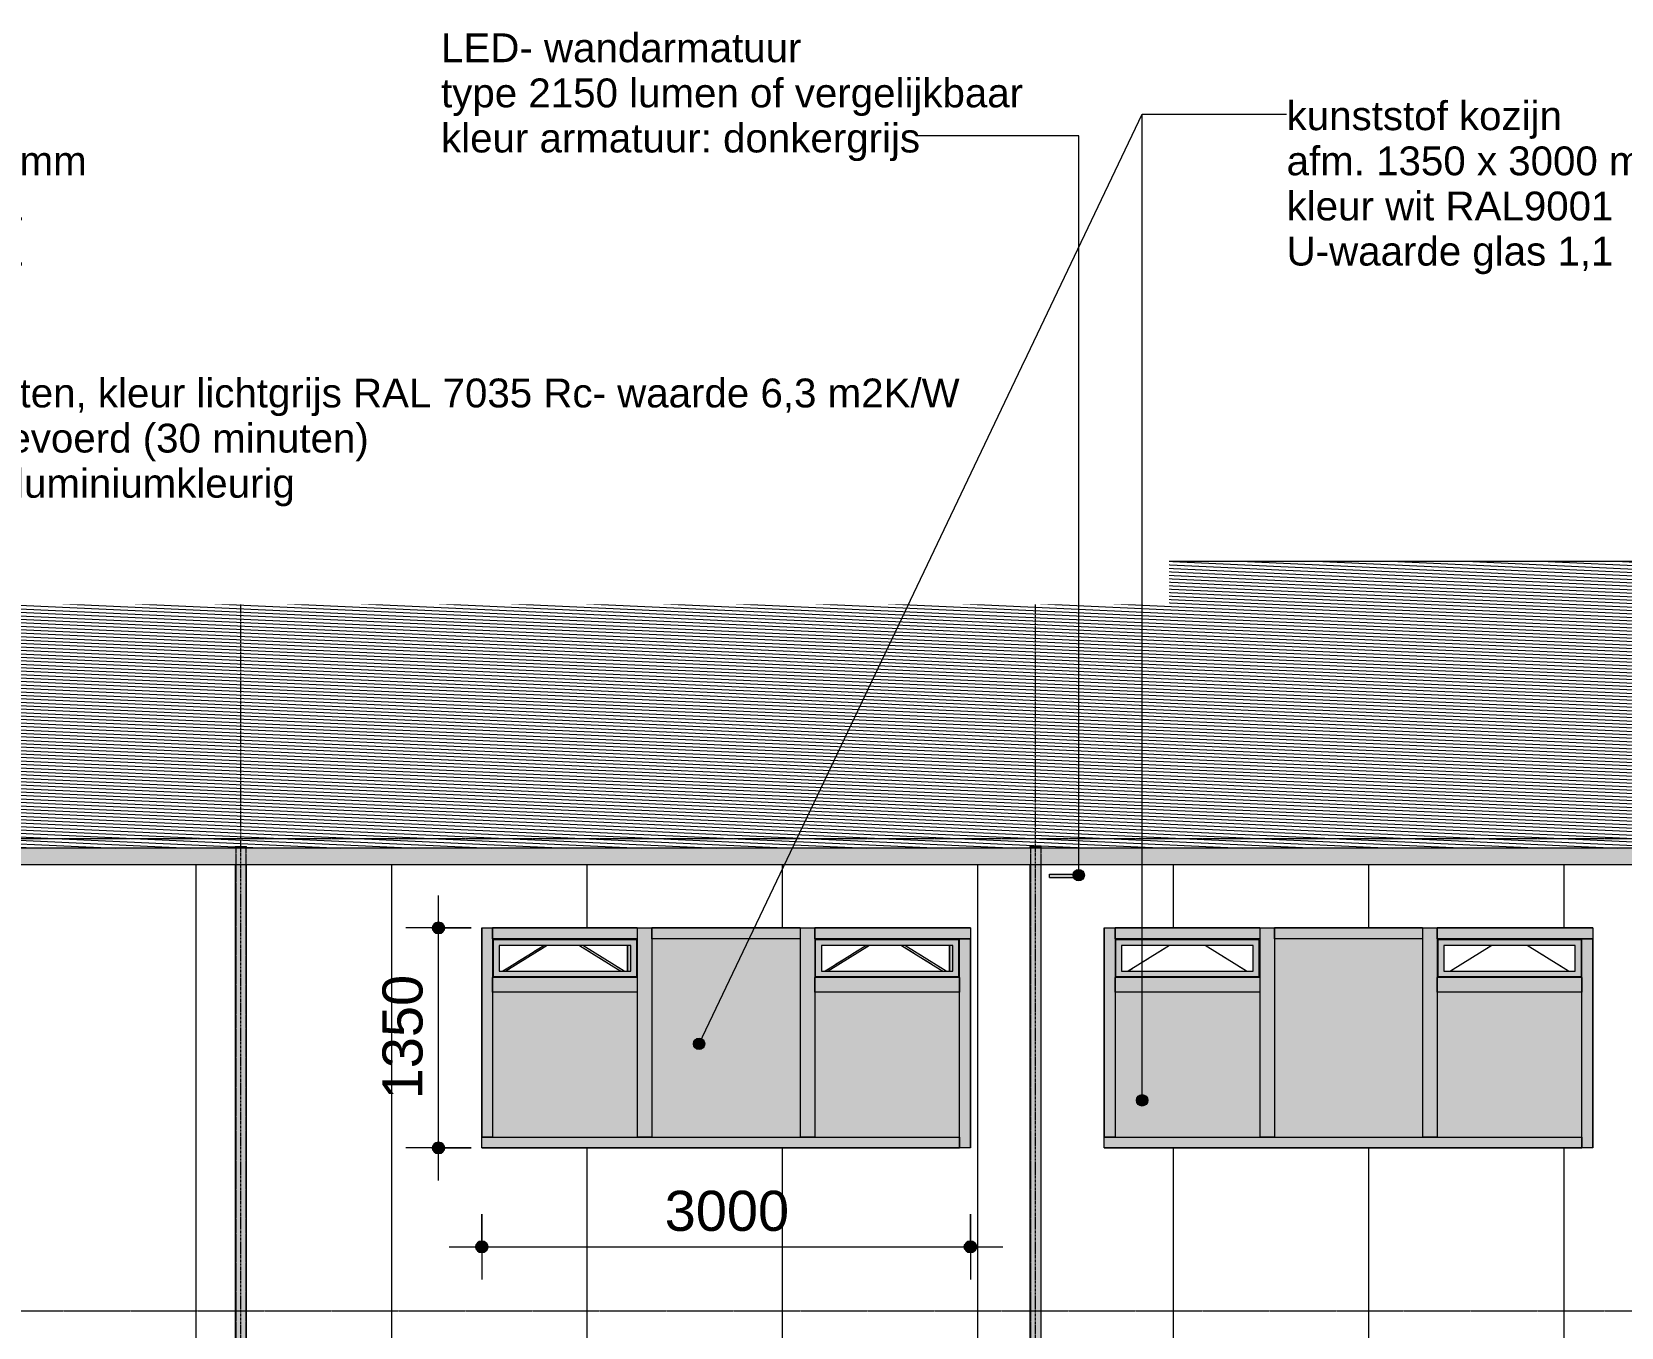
# Model space of a CAD drawing. Header units: millimetres. Extents: x 48682 to 485846, y -7071 to 11878.
# Drawn here: x 388020 to 397780, y 3900 to 11850 of the extents above; entities that cross this region are included whole.
import ezdxf

# ---------------------------------------------------------------- set-up
doc = ezdxf.new("R2010")
doc.units = ezdxf.units.MM
for name, pattern in [('Grid Line', [22.225, 12.7, -3.175, 3.175, -3.175]), ('Hidden', [4, 2, -2]), ('levels', [12, 10, -1, 0, -1])]:
    doc.linetypes.add(name, pattern=pattern)
for name, color, linetype, lineweight in [('A-ANNO-DIMS', 211, 'Continuous', 9), ('A-ANNO-DIMS-100', 211, 'Continuous', 9), ('A-DETL', 90, 'Continuous', 13), ('A-DOOR', 31, 'Continuous', 18), ('A-DOOR-GLAZ', 31, 'Continuous', 13), ('A-FLOR', 192, 'Continuous', 18), ('A-FLOR-LEVL', 51, 'Continuous', 9), ('A-FLOR-PATT', 8, 'Continuous', 18), ('A-GLAZ', 151, 'Continuous', 18), ('A-GLAZ-CWMG', 51, 'Continuous', 13), ('A-WALL-PATT', 111, 'Continuous', 13), ('E-LITE-EQPM', 33, 'Continuous', 13), ('G-ANNO-TEXT', 231, 'Continuous', 9), ('S-COLS', 52, 'Continuous', 18), ('S-COLS-HDLN', 52, 'Hidden', 9), ('S-GRID', 1, 'Continuous', 9)]:
    doc.layers.add(name, color=color, linetype=linetype, lineweight=lineweight)
doc.styles.add('Arial', font='arial.ttf', dxfattribs={"height": 177.035928})
doc.styles.add('Arial_1', font='arial.ttf', dxfattribs={"height": 245.883234})
doc.dimstyles.new('2_5mm', dxfattribs={"dimscale": 304.8, "dimtxt": 250, "dimasz": 0.918635, "dimexe": 0.656168, "dimexo": 0.0625, "dimgap": 0.082021, "dimtad": 1, "dimdec": 4, "dimzin": 0, "dimdsep": 46, "dimtxsty": 'Arial_1', "dimblk1": 'DOTSMALL', "dimblk2": 'DOTSMALL', "dimsah": 1, "dimcen": 0.09, "dimdle": 0.656168, "dimazin": 0, "dimtfac": 1, "dimtdec": 4, "dimtix": 1, "dimtmove": 0, "dimatfit": 3, "dimfxl": 0.656168, "dimfxlon": 1, "dimtvp": 1, "dimtolj": 1, "dimtzin": 0, "dimlwd": 13, "dimlwe": 13, "dimarcsym": 2})

# ---------------------------------------------------------------- blocks, each defined once
blk = doc.blocks.new('300_28_ISR_kolom_buis - ø70x3_6 2-8363247-rechtergebouw noordwestgevel_')
at = {"layer": 'S-COLS-HDLN', "linetype": 'Continuous', "lineweight": 18}
h = blk.add_hatch(color=256, dxfattribs=at)
h.paths.add_polyline_path([(-75998.3, 1000), (-75964.3, 1000), (-75964.3, 6740), (-75999.3, 6740), (-75999.3, 1000)], flags=0)
h.paths.add_polyline_path([(-75964.3, 6840), (-75964.3, 6850), (-75999.3, 6849.5), (-75998.1, 6847), (-75994.6, 6844.7), (-75981.8, 6841.3), (-75973.3, 6840.3)], flags=0)
h = blk.add_hatch(color=256, dxfattribs=at)
h.paths.add_polyline_path([(-75964.3, 1000), (-75929.3, 1000), (-75929.3, 6740), (-75964.3, 6740), (-75964.3, 1033.4)], flags=0)
h.paths.add_polyline_path([(-75964.3, 6840), (-75946.8, 6841.3), (-75934, 6844.7), (-75930.5, 6847), (-75929.3, 6850), (-75964.3, 6850)], flags=0)
at = {"layer": 'A-DETL', "lineweight": 18}
for p, q in [((-75999.3, 6850), (-75999.3, 6841.4)), ((-75999.3, 6850), (-75964.3, 6850)), ((-75964.3, 6850), (-75929.3, 6850)), ((-75929.3, 6841.4), (-75929.3, 6850)), ((-75999.3, 6740), (-75999.3, 1000)), ((-75929.3, 1000), (-75929.3, 6740))]:
    blk.add_line(p, q, dxfattribs=at)
at = {"layer": 'S-COLS', "linetype": 'Hidden', "lineweight": 9}
for p, q in [((-75995.7, 6850), (-75995.7, 1000)), ((-75932.9, 6850), (-75932.9, 1000))]:
    blk.add_line(p, q, dxfattribs=at)
blk = doc.blocks.new('32_DO_glas - 01-8509510-rechtergebouw noordwestgevel_')
at = {"layer": 'A-DOOR-GLAZ'}
blk.add_hatch(color=256, dxfattribs=at).paths.add_polyline_path([(-78372.6, 5067), (-77489.9, 5067), (-77489.9, 5955), (-78377.9, 5955), (-78377.9, 5067)], flags=0)
blk = doc.blocks.new('Rectangular Mullion - 32_rechts_67x100_vlak-8481124-rechtergebouw noordwestgevel_')
at = {"layer": 'A-GLAZ-CWMG'}
blk.add_hatch(color=256, dxfattribs=at).paths.add_polyline_path([(-79502.4, 6283), (-79467.9, 6283), (-79467.9, 6350), (-80355.9, 6350), (-80355.9, 6283), (-79577.7, 6283)], flags=0)
for p, q in [((-80355.9, 6283), (-80355.9, 6350)), ((-79467.9, 6350), (-80355.9, 6350)), ((-79467.9, 6350), (-79467.9, 6283)), ((-79467.9, 6283), (-80355.9, 6283))]:
    blk.add_line(p, q, dxfattribs=at)
blk = doc.blocks.new('Rectangular Mullion - 32_links_67x100_vlak-8481125-rechtergebouw noordwestgevel_')
at = {"layer": 'A-GLAZ-CWMG'}
blk.add_hatch(color=256, dxfattribs=at).paths.add_polyline_path([(-78422.9, 5000), (-77489.9, 5000), (-77489.9, 5067), (-78422.9, 5067)], flags=0)
for p, q in [((-78422.9, 5067), (-77489.9, 5067)), ((-78422.9, 5000), (-77489.9, 5000)), ((-77489.9, 5067), (-77489.9, 5000))]:
    blk.add_line(p, q, dxfattribs=at)
blk = doc.blocks.new('Rectangular Mullion - 32_rechts_67x100_vlak-8509514-rechtergebouw noordwestgevel_')
at = {"layer": 'A-GLAZ-CWMG'}
blk.add_hatch(color=256, dxfattribs=at).paths.add_polyline_path([(-80422.9, 5067), (-80355.9, 5067), (-80355.9, 6000), (-80422.9, 6000), (-80422.9, 5489.7)], flags=0)
for p, q in [((-80422.9, 6000), (-80422.9, 5067)), ((-80355.9, 6000), (-80355.9, 5067)), ((-80355.9, 5067), (-80422.9, 5067))]:
    blk.add_line(p, q, dxfattribs=at)
blk = doc.blocks.new('Rectangular Mullion - 32_links_67x100_vlak-8481179-rechtergebouw noordwestgevel_')
at = {"layer": 'A-GLAZ-CWMG'}
blk.add_hatch(color=256, dxfattribs=at).paths.add_polyline_path([(-77489.9, 6000), (-77422.9, 6000), (-77422.9, 6283), (-77489.9, 6283), (-77489.9, 6045)], flags=0)
for p, q in [((-77489.9, 6283), (-77422.9, 6283)), ((-77489.9, 6000), (-77489.9, 6283)), ((-77422.9, 6000), (-77422.9, 6283))]:
    blk.add_line(p, q, dxfattribs=at)
blk = doc.blocks.new('32_DO_glas - 01-8466179-rechtergebouw noordwestgevel_')
at = {"layer": 'A-DOOR-GLAZ'}
blk.add_hatch(color=256, dxfattribs=at).paths.add_polyline_path([(-79377.9, 5067), (-78467.9, 5067), (-78467.9, 6283), (-79377.9, 6283), (-79377.9, 5489.7)], flags=0)
blk = doc.blocks.new('Rectangular Mullion - 32_rechts_67x100_vlak-8481126-rechtergebouw noordwestgevel_')
at = {"layer": 'A-GLAZ-CWMG'}
blk.add_hatch(color=256, dxfattribs=at).paths.add_polyline_path([(-77468.9, 6283), (-77422.9, 6283), (-77422.9, 6350), (-78377.9, 6350), (-78377.9, 6283), (-77544.2, 6283)], flags=0)
for p, q in [((-78377.9, 6283), (-78377.9, 6350)), ((-77422.9, 6350), (-78377.9, 6350)), ((-77422.9, 6350), (-77422.9, 6283)), ((-77422.9, 6283), (-78377.9, 6283))]:
    blk.add_line(p, q, dxfattribs=at)
blk = doc.blocks.new('Rectangular Mullion - 32_links_67x100_vlak-8480892-rechtergebouw noordwestgevel_')
at = {"layer": 'A-GLAZ-CWMG'}
blk.add_hatch(color=256, dxfattribs=at).paths.add_polyline_path([(-79422.9, 5000), (-78422.9, 5000), (-78422.9, 5067), (-79422.9, 5067)], flags=0)
for p, q in [((-79422.9, 5067), (-78422.9, 5067)), ((-79422.9, 5000), (-78422.9, 5000))]:
    blk.add_line(p, q, dxfattribs=at)
blk = doc.blocks.new('Rectangular Mullion - 32_tussen_90x100-8249768-rechtergebouw noordwestgevel_')
at = {"layer": 'A-GLAZ-CWMG'}
blk.add_hatch(color=256, dxfattribs=at).paths.add_polyline_path([(-78377.9, 5067), (-78377.9, 6000), (-78467.9, 6000), (-78467.9, 5067)], flags=0)
for p, q in [((-78467.9, 6000), (-78467.9, 5067)), ((-78377.9, 6000), (-78377.9, 5067)), ((-78377.9, 5067), (-78467.9, 5067))]:
    blk.add_line(p, q, dxfattribs=at)
blk = doc.blocks.new('Rectangular Mullion - 32_rechts_67x100_vlak-8481127-rechtergebouw noordwestgevel_')
at = {"layer": 'A-GLAZ-CWMG'}
blk.add_hatch(color=256, dxfattribs=at).paths.add_polyline_path([(-79377.9, 6283), (-78467.9, 6283), (-78467.9, 6350), (-79377.9, 6350)], flags=0)
for p, q in [((-79377.9, 6283), (-79377.9, 6350)), ((-78467.9, 6350), (-79377.9, 6350)), ((-78467.9, 6350), (-78467.9, 6283)), ((-78467.9, 6283), (-79377.9, 6283))]:
    blk.add_line(p, q, dxfattribs=at)
blk = doc.blocks.new('Rectangular Mullion - 32_links_67x100_vlak-8480894-rechtergebouw noordwestgevel_')
at = {"layer": 'A-GLAZ-CWMG'}
blk.add_hatch(color=256, dxfattribs=at).paths.add_polyline_path([(-79577.7, 5000), (-79422.9, 5000), (-79422.9, 5067), (-80422.9, 5067), (-80422.9, 5000), (-80355.9, 5000)], flags=0)
for p, q in [((-80422.9, 5000), (-80422.9, 5067)), ((-80422.9, 5067), (-79422.9, 5067)), ((-80422.9, 5000), (-79422.9, 5000))]:
    blk.add_line(p, q, dxfattribs=at)
blk = doc.blocks.new('31_WI_RT62_BI_raam - BI_val-8481284-rechtergebouw noordwestgevel_')
at = {"layer": 'A-GLAZ'}
h = blk.add_hatch(color=256, dxfattribs=at)
h.paths.add_polyline_path([(-78071.4, 6045), (-77489.9, 6045), (-77489.9, 6283), (-78377.9, 6283), (-78377.9, 6045), (-78222, 6045)], flags=0)
h.paths.add_polyline_path([(-78071.4, 6050), (-78372.9, 6050), (-78372.6, 6278), (-77494.9, 6278), (-77494.9, 6050), (-77770.1, 6050)], flags=0)
h = blk.add_hatch(color=256, dxfattribs=at)
h.paths.add_polyline_path([(-78071.4, 6050), (-77494.9, 6050), (-77494.9, 6278), (-78372.9, 6278), (-78372.6, 6050), (-78222, 6050)], flags=0)
h.paths.add_polyline_path([(-78337.9, 6085), (-78337.9, 6243), (-77529.9, 6243), (-77529.9, 6085), (-78222, 6085)], flags=0)
for p, q in [((-78372.9, 6050), (-78372.9, 6278)), ((-77494.9, 6278), (-78372.9, 6278)), ((-77494.9, 6278), (-77494.9, 6050)), ((-78337.9, 6243), (-78337.9, 6085)), ((-77529.9, 6243), (-78337.9, 6243)), ((-77529.9, 6085), (-77529.9, 6243)), ((-78337.9, 6085), (-77529.9, 6085)), ((-77494.9, 6050), (-78372.9, 6050))]:
    blk.add_line(p, q, dxfattribs=at)
at = {"layer": 'A-GLAZ', "lineweight": 13}
for p, q in [((-78043, 6243), (-78296.7, 6085)), ((-77571, 6085), (-77824.7, 6243))]:
    blk.add_line(p, q, dxfattribs=at)
at = {"layer": 'A-GLAZ', "linetype": 'Hidden', "lineweight": 13}
for p, q in [((-78043, 6243), (-78296.7, 6085)), ((-77571, 6085), (-77824.7, 6243))]:
    blk.add_line(p, q, dxfattribs=at)
blk = doc.blocks.new('Rectangular Mullion - 32_rechts_67x100_vlak-8481204-rechtergebouw noordwestgevel_')
at = {"layer": 'A-GLAZ-CWMG'}
blk.add_hatch(color=256, dxfattribs=at).paths.add_polyline_path([(-80355.9, 6000), (-80355.9, 6350), (-80422.9, 6350), (-80422.9, 6000), (-80406.1, 6000)], flags=0)
for p, q in [((-80422.9, 6350), (-80355.9, 6350)), ((-80422.9, 6350), (-80422.9, 6000)), ((-80355.9, 6350), (-80355.9, 6000))]:
    blk.add_line(p, q, dxfattribs=at)
blk = doc.blocks.new('Rectangular Mullion - 32_links_67x100_vlak-8509530-rechtergebouw noordwestgevel_')
at = {"layer": 'A-GLAZ-CWMG'}
blk.add_hatch(color=256, dxfattribs=at).paths.add_polyline_path([(-77489.9, 5000), (-77422.9, 5000), (-77422.9, 6000), (-77489.9, 6000), (-77489.9, 5077.2)], flags=0)
for p, q in [((-77489.9, 5000), (-77489.9, 6000)), ((-77422.9, 5000), (-77422.9, 6000)), ((-77422.9, 5000), (-77489.9, 5000))]:
    blk.add_line(p, q, dxfattribs=at)
blk = doc.blocks.new('Rectangular Mullion - 32_tussen_90x100-8481085-rechtergebouw noordwestgevel_')
at = {"layer": 'A-GLAZ-CWMG'}
blk.add_hatch(color=256, dxfattribs=at).paths.add_polyline_path([(-77544.2, 5955), (-77489.9, 5955), (-77489.9, 6045), (-78377.9, 6045), (-78377.9, 5955), (-77619.5, 5955)], flags=0)
for p, q in [((-78377.9, 5955), (-78377.9, 6045)), ((-77489.9, 6045), (-78377.9, 6045)), ((-77489.9, 5955), (-78377.9, 5955)), ((-77489.9, 6045), (-77489.9, 5955))]:
    blk.add_line(p, q, dxfattribs=at)
blk = doc.blocks.new('Rectangular Mullion - 32_tussen_90x100-8481164-rechtergebouw noordwestgevel_')
at = {"layer": 'A-GLAZ-CWMG'}
blk.add_hatch(color=256, dxfattribs=at).paths.add_polyline_path([(-78467.9, 6000), (-78377.9, 6000), (-78377.9, 6350), (-78467.9, 6350), (-78467.9, 6045)], flags=0)
for p, q in [((-78467.9, 6350), (-78377.9, 6350)), ((-78467.9, 6350), (-78467.9, 6000)), ((-78377.9, 6350), (-78377.9, 6000))]:
    blk.add_line(p, q, dxfattribs=at)
blk = doc.blocks.new('Rectangular Mullion - 32_rechts_67x100_vlak-8509465-rechtergebouw noordwestgevel_')
at = {"layer": 'A-GLAZ-CWMG'}
blk.add_hatch(color=256, dxfattribs=at).paths.add_polyline_path([(-63837, 6283), (-63770.5, 6283), (-63770.5, 6350), (-64658.8, 6350), (-64658.8, 6283), (-63912.4, 6283)], flags=0)
for p, q in [((-64658.8, 6283), (-64658.8, 6350)), ((-63770.5, 6350), (-64658.8, 6350)), ((-63770.5, 6350), (-63770.5, 6283)), ((-63770.5, 6283), (-64658.8, 6283))]:
    blk.add_line(p, q, dxfattribs=at)
blk = doc.blocks.new('32_DO_glas - 01-8509523-rechtergebouw noordwestgevel_')
at = {"layer": 'A-DOOR-GLAZ'}
blk.add_hatch(color=256, dxfattribs=at).paths.add_polyline_path([(-63912.4, 5067), (-63770.5, 5067), (-63770.5, 5955), (-64658.8, 5955), (-64658.8, 5067)], flags=0)
blk = doc.blocks.new('Rectangular Mullion - 32_links_67x100_vlak-8509466-rechtergebouw noordwestgevel_')
at = {"layer": 'A-GLAZ-CWMG'}
blk.add_hatch(color=256, dxfattribs=at).paths.add_polyline_path([(-63912.4, 5000), (-63725.5, 5000), (-63725.5, 5067), (-64725.8, 5067), (-64725.8, 5000), (-64658.8, 5000)], flags=0)
for p, q in [((-64725.8, 5000), (-64725.8, 5067)), ((-64725.8, 5067), (-63725.5, 5067)), ((-64725.8, 5000), (-63725.5, 5000))]:
    blk.add_line(p, q, dxfattribs=at)
blk = doc.blocks.new('31_WI_RT62_BI_raam - BI_val-V34-rechtergebouw noordwestgevel_')
at = {"layer": 'A-GLAZ'}
h = blk.add_hatch(color=256, dxfattribs=at)
h.paths.add_polyline_path([(-83679.7, 6045), (-83289.5, 6045), (-83289.5, 6283), (-84177.8, 6283), (-84177.8, 6045), (-83719.9, 6045)], flags=0)
h.paths.add_polyline_path([(-83294.5, 6050), (-84172.8, 6050), (-84171.8, 6278), (-83294.5, 6278), (-83294.5, 6051.5)], flags=0)
h = blk.add_hatch(color=256, dxfattribs=at)
h.paths.add_polyline_path([(-83795.3, 6050), (-83294.5, 6050), (-83294.5, 6278), (-84172.8, 6278), (-84171.8, 6050), (-83870.6, 6050)], flags=0)
h.paths.add_polyline_path([(-84096.5, 6085), (-84137.8, 6085), (-84137.8, 6243), (-83329.5, 6243), (-83329.5, 6085), (-83945.9, 6085)], flags=0)
for p, q in [((-84172.8, 6050), (-84172.8, 6278)), ((-83294.5, 6278), (-84172.8, 6278)), ((-83294.5, 6278), (-83294.5, 6050)), ((-84137.8, 6243), (-84137.8, 6085)), ((-83329.5, 6243), (-84137.8, 6243)), ((-83329.5, 6085), (-83329.5, 6243)), ((-84137.8, 6085), (-83329.5, 6085)), ((-83294.5, 6050), (-84172.8, 6050))]:
    blk.add_line(p, q, dxfattribs=at)
at = {"layer": 'A-GLAZ', "lineweight": 13}
for p, q in [((-83842.9, 6243), (-84096.5, 6085.1)), ((-83370.7, 6085), (-83624.5, 6243))]:
    blk.add_line(p, q, dxfattribs=at)
at = {"layer": 'A-GLAZ', "linetype": 'Hidden', "lineweight": 13}
for p, q in [((-83842.9, 6243), (-84096.5, 6085.1)), ((-83370.7, 6085), (-83624.5, 6243))]:
    blk.add_line(p, q, dxfattribs=at)
blk = doc.blocks.new('Rectangular Mullion - 32_tussen_90x100-8509467-rechtergebouw noordwestgevel_')
at = {"layer": 'A-GLAZ-CWMG'}
blk.add_hatch(color=256, dxfattribs=at).paths.add_polyline_path([(-63837, 5955), (-63770.5, 5955), (-63770.5, 6045), (-64658.8, 6045), (-64658.8, 5955), (-63912.4, 5955)], flags=0)
for p, q in [((-64658.8, 5955), (-64658.8, 6045)), ((-63770.5, 6045), (-64658.8, 6045)), ((-63770.5, 5955), (-64658.8, 5955)), ((-63770.5, 6045), (-63770.5, 5955))]:
    blk.add_line(p, q, dxfattribs=at)
blk = doc.blocks.new('200_VAE_63_spotlamp - rond-8711555-rechtergebouw noordwestgevel_')
at = {"layer": 'E-LITE-EQPM'}
blk.add_hatch(color=256, dxfattribs=at).paths.add_polyline_path([(-61080.5, 6660.4), (-61080.5, 6680.4), (-61240.5, 6680.4), (-61240.5, 6660.4), (-61201.1, 6660.4)], flags=0)
for p, q in [((-61240.5, 6680.4), (-61080.5, 6680.4)), ((-61240.5, 6660.4), (-61240.5, 6680.4)), ((-61240.5, 6660.4), (-61080.5, 6660.4)), ((-61080.5, 6660.4), (-61080.5, 6680.4))]:
    blk.add_line(p, q, dxfattribs=at)
blk = doc.blocks.new('31_WI_RT62_BI_raam - BI_val-V37-rechtergebouw noordwestgevel_')
at = {"layer": 'A-GLAZ'}
for points in [[(-83348.3, 6085), (-83348.3, 6243), (-83350.3, 6243), (-83350.3, 6085)], [(-83343.4, 6085), (-83329.5, 6085), (-83329.5, 6243), (-83348.3, 6243), (-83348.1, 6085), (-83346.7, 6085)]]:
    blk.add_hatch(color=256, dxfattribs=at).paths.add_polyline_path(points, flags=0)
at = {"layer": 'A-GLAZ', "lineweight": 13}
for p, q in [((-84117.1, 6085), (-83863.5, 6243)), ((-83644.6, 6242.7), (-83391.5, 6085))]:
    blk.add_line(p, q, dxfattribs=at)
at = {"layer": 'A-GLAZ', "linetype": 'Hidden', "lineweight": 13}
for p, q in [((-84117.1, 6085), (-83863.5, 6243)), ((-83644.6, 6242.7), (-83391.5, 6085))]:
    blk.add_line(p, q, dxfattribs=at)
at = {"layer": 'A-GLAZ'}
for p, q in [((-83350.3, 6085), (-83350.3, 6243)), ((-83348.3, 6085), (-83348.3, 6243))]:
    blk.add_line(p, q, dxfattribs=at)
blk = doc.blocks.new('31_WI_RT62_BI_raam - BI_val-V38-rechtergebouw noordwestgevel_')
at = {"layer": 'A-GLAZ'}
for points in [[(-81370.3, 6085), (-81370.3, 6243), (-81372.3, 6243), (-81372.3, 6085)], [(-81362.8, 6085), (-81351.5, 6085), (-81351.5, 6243), (-81370.3, 6243), (-81370.1, 6085), (-81368.7, 6085)]]:
    blk.add_hatch(color=256, dxfattribs=at).paths.add_polyline_path(points, flags=0)
at = {"layer": 'A-GLAZ', "lineweight": 13}
for p, q in [((-82138.3, 6085.5), (-81885.5, 6243)), ((-81667.1, 6243), (-81413.5, 6085))]:
    blk.add_line(p, q, dxfattribs=at)
at = {"layer": 'A-GLAZ', "linetype": 'Hidden', "lineweight": 13}
for p, q in [((-82138.3, 6085.5), (-81885.5, 6243)), ((-81667.1, 6243), (-81413.5, 6085))]:
    blk.add_line(p, q, dxfattribs=at)
at = {"layer": 'A-GLAZ'}
for p, q in [((-81372.3, 6085), (-81372.3, 6243)), ((-81370.3, 6085), (-81370.3, 6243))]:
    blk.add_line(p, q, dxfattribs=at)
blk = doc.blocks.new('DIMBLOCK52-rechtergebouw noordwestgevel_')
at = {"layer": 'A-ANNO-DIMS-100', "lineweight": 25}
h = blk.add_hatch(color=256, dxfattribs=at)
edge = h.paths.add_edge_path(flags=0)
edge.add_arc((390783.1, 4393.1), 35, 0, 360)
h = blk.add_hatch(color=256, dxfattribs=at)
edge = h.paths.add_edge_path(flags=0)
edge.add_arc((393783.4, 4393.1), 35, 0, 360)
at = {"layer": 'A-ANNO-DIMS-100', "lineweight": 13}
for p, q in [((390783.1, 4593.1), (390783.1, 4193.1)), ((390783.1, 4393.1), (390783.1, 4593.1)), ((393783.4, 4593.1), (393783.4, 4193.1)), ((393783.4, 4393.1), (393783.4, 4593.1)), ((390583.1, 4393.1), (393983.4, 4393.1))]:
    blk.add_line(p, q, dxfattribs=at)
at = {"layer": 'A-ANNO-DIMS-100', "lineweight": 25}
for centre in [(390783.1, 4393.1), (393783.4, 4393.1)]:
    blk.add_circle(centre, 35, dxfattribs=at)
at = {"layer": 'A-ANNO-DIMS-100', "color": 0, "lineweight": 13, "insert": (391906.4, 4737.1), "char_height": 245.88, "width": 904.615, "attachment_point": 1, "line_spacing_factor": 0.938532, "style": 'Arial_1'}
blk.add_mtext('3000', dxfattribs=at)
blk = doc.blocks.new('_DotSmall')
at = {"color": 0, "linetype": 'ByBlock', "const_width": 0.5}
blk.add_lwpolyline([(-0.0625, 0, 1), (0.0625, 0, 1)], format="xyb", close=True, dxfattribs=at)
blk = doc.blocks.new('DIMBLOCK53-rechtergebouw noordwestgevel_')
at = {"layer": 'A-ANNO-DIMS-100', "lineweight": 25}
h = blk.add_hatch(color=256, dxfattribs=at)
edge = h.paths.add_edge_path(flags=0)
edge.add_arc((390517.3, 6350), 35, 0, 360)
h = blk.add_hatch(color=256, dxfattribs=at)
edge = h.paths.add_edge_path(flags=0)
edge.add_arc((390517.3, 5000), 35, 0, 360)
at = {"layer": 'A-ANNO-DIMS-100', "lineweight": 13}
for p, q in [((390517.3, 4800), (390517.3, 6550)), ((390717.3, 6350), (390317.3, 6350)), ((390517.3, 6350), (390717.3, 6350)), ((390717.3, 5000), (390317.3, 5000)), ((390517.3, 5000), (390717.3, 5000))]:
    blk.add_line(p, q, dxfattribs=at)
at = {"layer": 'A-ANNO-DIMS-100', "lineweight": 25}
for centre in [(390517.3, 6350), (390517.3, 5000)]:
    blk.add_circle(centre, 35, dxfattribs=at)
at = {"layer": 'A-ANNO-DIMS-100', "color": 0, "lineweight": 13, "insert": (390173.4, 5298.1), "char_height": 245.88, "width": 904.615, "attachment_point": 1, "rotation": 90, "line_spacing_factor": 0.938532, "style": 'Arial_1'}
blk.add_mtext('1350', dxfattribs=at)

msp = doc.modelspace()

# ---------------------------------------------------------------- hatches: boundary and pattern name
at = {"layer": 'A-FLOR'}
msp.add_hatch(color=256, dxfattribs=at).paths.add_polyline_path([(423768.34907, 6740), (423882.50103, 6740), (423882.50103, 6840), (359475.50103, 6840), (359475.50103, 6740), (403941.93569, 6740), (403941.93569, 6800), (403944.91252, 6800), (403944.91252, 6740), (408819.32943, 6740), (408819.32943, 6800), (408827.05725, 6800), (408827.05725, 6740), (423667.50103, 6740)], flags=0)
at = {"layer": 'A-FLOR-PATT', "lineweight": 9}
h = msp.add_hatch(dxfattribs=at)
h.set_pattern_fill('FP_17', color=256, style=0, pattern_type=2)
h.set_pattern_definition([(177.368, (-49848.81, 12343.432), (-13.8778386, -20.5614077), [])])
h.paths.add_polyline_path([(389304.11641, 6840), (389286.61641, 6841.26764), (389273.80553, 6844.73091), (389270.30901, 6847.01293), (389269.11641, 6850), (389339.11641, 6849.46183), (389337.92382, 6847.01293), (389334.4273, 6844.73091), (389321.61641, 6841.26764), (389313.17508, 6840.3224)], flags=0)
h.paths.add_polyline_path([(394183.88565, 6840), (394166.38565, 6841.26764), (394153.57476, 6844.73091), (394150.07824, 6847.01293), (394148.88565, 6850), (394218.88565, 6849.46183), (394217.69305, 6847.01293), (394214.19653, 6844.73091), (394201.38565, 6841.26764), (394192.94431, 6840.3224)], flags=0)
h.paths.add_polyline_path([(399063.65488, 6840), (399046.15488, 6841.26764), (399033.34399, 6844.73091), (399029.84747, 6847.01293), (399028.65488, 6850), (399098.65488, 6849.46183), (399097.46228, 6847.01293), (399093.96576, 6844.73091), (399081.15488, 6841.26764), (399065.35295, 6840.06044)], flags=0)
h.paths.add_polyline_path([(413702.96257, 6840), (413685.46257, 6841.26764), (413672.65168, 6844.73091), (413669.15516, 6847.01293), (413667.96257, 6850), (413737.96257, 6849.46183), (413736.76997, 6847.01293), (413733.27346, 6844.73091), (413720.46257, 6841.26764), (413712.02123, 6840.3224)], flags=0)
h.paths.add_polyline_path([(418582.7318, 6840), (418565.2318, 6841.26764), (418552.42091, 6844.73091), (418548.92439, 6847.01293), (418547.7318, 6850), (418617.7318, 6849.46183), (418616.5392, 6847.01293), (418613.04269, 6844.73091), (418600.2318, 6841.26764), (418591.79047, 6840.3224)], flags=0)
h.paths.add_polyline_path([(423462.50103, 6840), (423445.00103, 6841.26764), (423432.19014, 6844.73091), (423428.69363, 6847.01293), (423427.50103, 6850), (423497.50103, 6849.46183), (423496.30843, 6847.01293), (423492.81192, 6844.73091), (423480.00103, 6841.26764), (423467.09302, 6840.16343)], flags=0)
h.paths.add_polyline_path([(360025.50103, 6840), (360008.00103, 6841.26764), (359995.19014, 6844.73091), (359991.69363, 6847.01293), (359990.50103, 6850), (360060.50103, 6849.46183), (360059.30843, 6847.01293), (360052.69445, 6843.63259), (360043.00103, 6841.26764), (360034.5597, 6840.3224)], flags=0)
h.paths.add_polyline_path([(364905.27026, 6840), (364887.77026, 6841.26764), (364874.95937, 6844.73091), (364871.46286, 6847.01293), (364870.27026, 6850), (364940.27026, 6849.46183), (364939.07766, 6847.01293), (364935.58115, 6844.73091), (364922.77026, 6841.26764), (364914.32893, 6840.3224)], flags=0)
h.paths.add_polyline_path([(369785.03949, 6840), (369767.53949, 6841.26764), (369754.7286, 6844.73091), (369751.23209, 6847.01293), (369750.03949, 6850), (369820.03949, 6849.46183), (369818.8469, 6847.01293), (369815.35038, 6844.73091), (369802.53949, 6841.26764), (369794.09816, 6840.3224)], flags=0)
h.paths.add_polyline_path([(374664.80872, 6840), (374647.30872, 6841.26764), (374634.49783, 6844.73091), (374631.00132, 6847.01293), (374629.80872, 6850), (374699.80872, 6849.46183), (374698.61613, 6847.01293), (374695.11961, 6844.73091), (374682.30872, 6841.26764), (374673.86739, 6840.3224)], flags=0)
h.paths.add_polyline_path([(379544.57795, 6840), (379527.07795, 6841.26764), (379514.26706, 6844.73091), (379510.77055, 6847.01293), (379509.57795, 6850), (379579.57795, 6849.46183), (379578.38536, 6847.01293), (379574.88884, 6844.73091), (379562.07795, 6841.26764), (379553.63662, 6840.3224)], flags=0)
h.paths.add_polyline_path([(384424.34718, 6840), (384406.84718, 6841.26764), (384394.03629, 6844.73091), (384390.53978, 6847.01293), (384389.34718, 6850), (384459.34718, 6849.46183), (384458.15459, 6847.01293), (384454.43451, 6844.65215), (384441.84718, 6841.26764), (384433.40585, 6840.3224)], flags=0)
h.paths.add_polyline_path([(389268.10858, 6840), (423882.50103, 6840), (423882.50103, 8600), (359475.50103, 8600), (359475.50103, 6840), (389123.90329, 6840)], flags=0)
at = {"layer": 'A-WALL-PATT', "lineweight": 9}
h = msp.add_hatch(dxfattribs=at)
h.set_pattern_fill('FP_16', color=256, style=0, pattern_type=2)
h.set_pattern_definition([(90, (-51370.5, 0), (-1200, 7e-14), [])])
h.paths.add_polyline_path([(400297.96257, 0), (400522.50103, 0), (400522.50103, 3600), (403522.50103, 3600), (403522.50103, 800), (403908.42411, 800), (403908.42411, 6740), (399098.65488, 6740), (399098.65488, 800), (399314.27026, 800), (399314.27026, 3030), (400297.96257, 3030), (400297.96257, 142.11036)], flags=0)
h.paths.add_polyline_path([(420002.64844, 0), (420041.28808, 0), (420041.28808, 3600), (423041.28808, 3600), (423041.28808, 800), (423427.50103, 800), (423427.50103, 6740), (418617.7318, 6740), (418617.7318, 800), (418821.34718, 800), (418821.34718, 3030), (419805.03949, 3030), (419805.03949, 0), (419852.02042, 0)], flags=0)
h.paths.add_polyline_path([(368326.48321, 0), (368568.03949, 0), (368568.03949, 3030), (369552.03949, 3030), (369552.03949, 800), (369750.03949, 800), (369750.03949, 6740), (364940.27026, 6740), (364940.27026, 800), (365326.48321, 800), (365326.48321, 3600), (368326.48321, 3600), (368326.48321, 30)], flags=0)
h.paths.add_polyline_path([(390762.72754, 0), (390762.72754, 3600), (393762.72754, 3600), (393762.72754, 800), (394148.88565, 800), (394148.88565, 6740), (389339.11641, 6740), (389339.11641, 800), (389548.53666, 800), (389548.53666, 3030), (390532.22897, 3030), (390532.22897, 0), (390747.72754, 0)], flags=0)
h.paths.add_polyline_path([(417370.7318, 0), (417370.7318, 3030), (418354.7318, 3030), (418354.7318, 800), (418547.7318, 800), (418547.7318, 6740), (413737.96257, 6740), (413737.96257, 800), (414124.17552, 800), (414124.17552, 3600), (417124.17552, 3600), (417124.17552, 0), (417140.71597, 0)], flags=0)
h.paths.add_polyline_path([(410281.74962, 0), (410281.74962, 3600), (413281.74962, 3600), (413281.74962, 800), (413667.96257, 800), (413667.96257, 6740), (408858.19334, 6740), (408858.19334, 800), (409073.80872, 800), (409073.80872, 3030), (410057.50103, 3030), (410057.50103, 0), (410266.74962, 0)], flags=0)
h.paths.add_polyline_path([(397606.65488, 0), (397846.65488, 0), (397846.65488, 3030), (398830.65488, 3030), (398830.65488, 800), (399028.65488, 800), (399028.65488, 6740), (394218.88565, 6740), (394218.88565, 800), (394605.0986, 800), (394605.0986, 3600), (397605.0986, 3600), (397605.0986, 800), (397606.65488, 800), (397606.65488, 30)], flags=0)
h.paths.add_polyline_path([(388087.11641, 0), (388087.11641, 3030), (389071.11641, 3030), (389071.11641, 800), (389269.11641, 800), (389269.11641, 6740), (384459.34718, 6740), (384459.34718, 800), (384845.56014, 800), (384845.56014, 3600), (387845.56014, 3600), (387845.56014, 0), (387918.87909, 0)], flags=0)
h.paths.add_polyline_path([(371242.03949, 0), (371242.03949, 3600), (374242.03949, 3600), (374242.03949, 800), (374629.80872, 800), (374629.80872, 6740), (369820.03949, 6740), (369820.03949, 800), (370035.65488, 800), (370035.65488, 3030), (371019.34718, 3030), (371019.34718, 0), (371227.03949, 0)], flags=0)
h.paths.add_polyline_path([(363461.71398, 0), (363688.27026, 0), (363688.27026, 3030), (364672.27026, 3030), (364672.27026, 800), (364870.27026, 800), (364870.27026, 6740), (360060.50103, 6740), (360060.50103, 800), (360446.71398, 800), (360446.71398, 3600), (363446.71398, 3600), (363446.71398, 0)], flags=0)
h.paths.add_polyline_path([(381003.13439, 0), (381003.13439, 3600), (384003.13439, 3600), (384003.13439, 800), (384389.34718, 800), (384389.34718, 6740), (379579.57795, 6740), (379579.57795, 800), (379795.19334, 800), (379795.19334, 3030), (380778.88565, 3030), (380778.88565, 0), (380989.98994, 0)], flags=0)
h.paths.add_polyline_path([(407379.63706, 0), (407606.19334, 0), (407606.19334, 3030), (408590.19334, 3030), (408590.19334, 800), (408788.19334, 800), (408788.19334, 6740), (403978.42411, 6740), (403978.42411, 800), (404364.63706, 800), (404364.63706, 3600), (407364.63706, 3600), (407364.63706, 0)], flags=0)
h.paths.add_polyline_path([(378327.57795, 0), (378327.57795, 3030), (379311.57795, 3030), (379311.57795, 800), (379509.57795, 800), (379509.57795, 6740), (374699.80872, 6740), (374699.80872, 800), (375087.57795, 800), (375087.57795, 3600), (378087.57795, 3600), (378087.57795, 0), (378278.68548, 0)], flags=0)
h.paths.add_polyline_path([(359990.50103, 800), (359990.50103, 6740), (359850.50103, 6740), (359850.50103, 800), (359977.38043, 800)], flags=0)
h.paths.add_polyline_path([(423497.50103, 800), (423667.50103, 800), (423667.50103, 6740), (423497.50103, 6740), (423497.50103, 884.83632)], flags=0)
h.paths.add_polyline_path([(397605.0986, 5000), (394605.0986, 5000), (394605.0986, 6350), (397605.0986, 6350), (397605.0986, 5489.73723)], flags=0)
h.paths.add_polyline_path([(387015.11094, 5000), (384845.56014, 5000), (384845.56014, 6350), (387845.56014, 6350), (387845.56014, 5000)], flags=0)
h.paths.add_polyline_path([(368326.48321, 5000), (365326.48321, 5000), (365326.48321, 6350), (368326.48321, 6350), (368326.48321, 5489.73723)], flags=0)
h.paths.add_polyline_path([(391835.20775, 5000), (390783.12411, 5000), (390783.12411, 6350), (393783.42411, 6350), (393783.42411, 5000), (393040.23195, 5000)], flags=0)
h.paths.add_polyline_path([(405090.47396, 5000), (404364.63706, 5000), (404364.63706, 6350), (407364.63706, 6350), (407364.63706, 5000), (406295.49816, 5000)], flags=0)
h.paths.add_polyline_path([(400542.66257, 5000), (400542.66257, 6350), (403542.96257, 6350), (403542.96257, 5000), (401475.40135, 5000)], flags=0)
h.paths.add_polyline_path([(415935.69176, 5000), (414124.17552, 5000), (414124.17552, 6350), (417124.17552, 6350), (417124.17552, 5000)], flags=0)
h.paths.add_polyline_path([(420755.78857, 5000), (420061.73949, 5000), (420061.73949, 6350), (423062.03949, 6350), (423062.03949, 5000), (421960.81277, 5000)], flags=0)
h.paths.add_polyline_path([(413302.50103, 5000), (410302.20103, 5000), (410302.20103, 6350), (413302.50103, 6350), (413302.50103, 5489.73723)], flags=0)
h.paths.add_polyline_path([(376169.89313, 5000), (375086.02167, 5000), (375086.02167, 6350), (378086.02167, 6350), (378086.02167, 5000), (377374.91733, 5000)], flags=0)
h.paths.add_polyline_path([(384023.88565, 5000), (381023.58565, 5000), (381023.58565, 6350), (384023.88565, 6350), (384023.88565, 5489.73723)], flags=0)
h.paths.add_polyline_path([(361709.60272, 5000), (360446.71398, 5000), (360446.71398, 6350), (363446.71398, 6350), (363446.71398, 5000), (362914.62692, 5000)], flags=0)
h.paths.add_polyline_path([(371349.79633, 5000), (371264.04718, 5000), (371264.04718, 6350), (374264.34718, 6350), (374264.34718, 5000), (372554.82053, 5000)], flags=0)
h.paths.add_polyline_path([(413947.50103, 6660.43988), (413787.50103, 6660.43988), (413787.50103, 6680.43988), (413947.50103, 6680.43988), (413947.50103, 6678.09876)], flags=0)
h.paths.add_polyline_path([(404187.96257, 6660.43988), (404027.96257, 6660.43988), (404027.96257, 6680.43988), (404187.96257, 6680.43988), (404187.96257, 6678.09876)], flags=0)
h.paths.add_polyline_path([(394283.42411, 6660.43988), (394268.42411, 6660.43988), (394268.42411, 6680.43988), (394428.42411, 6680.43988), (394428.42411, 6660.43988), (394413.42411, 6660.43988)], flags=0)
h.paths.add_polyline_path([(384523.88565, 6660.43988), (384508.88565, 6660.43988), (384508.88565, 6680.43988), (384668.88565, 6680.43988), (384668.88565, 6660.43988), (384605.06254, 6660.43988)], flags=0)
h.paths.add_polyline_path([(374909.34718, 6660.43988), (374749.34718, 6660.43988), (374749.34718, 6680.43988), (374909.34718, 6680.43988), (374909.34718, 6678.09876)], flags=0)
h.paths.add_polyline_path([(365023.41927, 6660.43988), (364989.80872, 6660.43988), (364989.80872, 6680.43988), (365149.80872, 6680.13244), (365149.80872, 6660.43988), (365134.80872, 6660.43988)], flags=0)
at = {"layer": 'G-ANNO-TEXT'}
h = msp.add_hatch(color=250, dxfattribs=at)
edge = h.paths.add_edge_path(flags=0)
edge.add_arc((394448.73168, 6673.73773), 35, 0, 360)
h = msp.add_hatch(color=250, dxfattribs=at)
edge = h.paths.add_edge_path(flags=0)
edge.add_arc((392117.56792, 5638.89459), 35, 0, 360)
h = msp.add_hatch(color=250, dxfattribs=at)
edge = h.paths.add_edge_path(flags=0)
edge.add_arc((394837.99397, 5292.14631), 35, 0, 360)

# ---------------------------------------------------------------- linework, layer by layer
at = {"layer": 'A-DETL', "lineweight": 18}
for p, q in [((359475.50103, 8600), (423882.50103, 8600)), ((359475.50103, 6740), (403941.93569, 6740)), ((390783.12411, 5000), (390783.12411, 6350)), ((390783.12411, 6350), (393783.42411, 6350)), ((393783.42411, 6350), (393783.42411, 5000)), ((394605.0986, 5000), (394605.0986, 6350)), ((394605.0986, 6350), (397605.0986, 6350)), ((397605.0986, 6350), (397605.0986, 5000)), ((393783.42411, 5000), (390783.12411, 5000)), ((397605.0986, 5000), (394605.0986, 5000))]:
    msp.add_line(p, q, dxfattribs=at)
at = {"layer": 'A-FLOR'}
msp.add_line((423882.50103, 6840), (359475.50103, 6840), dxfattribs=at)
at = {"layer": 'A-FLOR-LEVL', "linetype": 'levels'}
for p, q in [((359006.65139, 8600), (438284.73164, 8600)), ((359006.65139, 6900), (438284.73164, 6900)), ((359006.65139, 4000), (438284.73164, 4000))]:
    msp.add_line(p, q, dxfattribs=at)
at = {"layer": 'G-ANNO-TEXT', "color": 250}
for p, q in [((394837.99397, 11344.22412), (395725.21491, 11344.22412)), ((394837.99397, 11344.22412), (395725.21491, 11344.22412)), ((394077.2998, 11211.66674), (393449.12453, 11211.66674)), ((394448.73168, 11211.66674), (394077.2998, 11211.66674))]:
    msp.add_line(p, q, dxfattribs=at)
for centre in [(394448.73168, 6673.73773), (392117.56792, 5638.89459), (394837.99397, 5292.14631)]:
    msp.add_circle(centre, 35, dxfattribs=at)
at = {"layer": 'S-GRID', "lineweight": 18}
for p, q in [((389304.11641, 8285.92369), (389304.11641, 8685.92369)), ((394183.88565, 8285.92369), (394183.88565, 8685.92369))]:
    msp.add_line(p, q, dxfattribs=at)
at = {"layer": 'S-GRID', "linetype": 'Grid Line', "lineweight": 18}
for p, q in [((389304.11641, -2611.21593), (389304.11641, 8285.92369)), ((394183.88565, -2611.21593), (394183.88565, 8285.92369))]:
    msp.add_line(p, q, dxfattribs=at)

# ---------------------------------------------------------------- block references
at = {"layer": 'A-DOOR'}
for name, p in [('32_DO_glas - 01-8466179-rechtergebouw noordwestgevel_', (471206.27869, 0)), ('32_DO_glas - 01-8466179-rechtergebouw noordwestgevel_', (475027.95318, 0)), ('32_DO_glas - 01-8509523-rechtergebouw noordwestgevel_', (455508.87625, 0)), ('32_DO_glas - 01-8509510-rechtergebouw noordwestgevel_', (471206.27869, 0)), ('32_DO_glas - 01-8509510-rechtergebouw noordwestgevel_', (473049.95318, 0)), ('32_DO_glas - 01-8509510-rechtergebouw noordwestgevel_', (475027.95318, 0))]:
    msp.add_blockref(name, p, dxfattribs=at)
at = {"layer": 'A-GLAZ'}
for name, p in [('31_WI_RT62_BI_raam - BI_val-V34-rechtergebouw noordwestgevel_', (475027.95318, 0)), ('31_WI_RT62_BI_raam - BI_val-8481284-rechtergebouw noordwestgevel_', (471206.27869, 0)), ('31_WI_RT62_BI_raam - BI_val-8481284-rechtergebouw noordwestgevel_', (473049.95318, 0)), ('31_WI_RT62_BI_raam - BI_val-8481284-rechtergebouw noordwestgevel_', (475027.95318, 0)), ('31_WI_RT62_BI_raam - BI_val-V37-rechtergebouw noordwestgevel_', (475027.95318, 0)), ('31_WI_RT62_BI_raam - BI_val-V38-rechtergebouw noordwestgevel_', (475027.95318, 0))]:
    msp.add_blockref(name, p, dxfattribs=at)
at = {"layer": 'A-GLAZ-CWMG'}
for name, p in [('Rectangular Mullion - 32_rechts_67x100_vlak-8481204-rechtergebouw noordwestgevel_', (471205.97869, 0)), ('Rectangular Mullion - 32_rechts_67x100_vlak-8509465-rechtergebouw noordwestgevel_', (455508.87625, 0)), ('Rectangular Mullion - 32_tussen_90x100-8481164-rechtergebouw noordwestgevel_', (470206.27869, 0)), ('Rectangular Mullion - 32_rechts_67x100_vlak-8481127-rechtergebouw noordwestgevel_', (471206.27869, 0)), ('Rectangular Mullion - 32_tussen_90x100-8481164-rechtergebouw noordwestgevel_', (471206.27869, 0)), ('Rectangular Mullion - 32_rechts_67x100_vlak-8481126-rechtergebouw noordwestgevel_', (471206.27869, 0)), ('Rectangular Mullion - 32_rechts_67x100_vlak-8481204-rechtergebouw noordwestgevel_', (475027.95318, 0)), ('Rectangular Mullion - 32_rechts_67x100_vlak-8481124-rechtergebouw noordwestgevel_', (475027.95318, 0)), ('Rectangular Mullion - 32_tussen_90x100-8481164-rechtergebouw noordwestgevel_', (474027.95318, 0)), ('Rectangular Mullion - 32_rechts_67x100_vlak-8481127-rechtergebouw noordwestgevel_', (475027.95318, 0)), ('Rectangular Mullion - 32_tussen_90x100-8481164-rechtergebouw noordwestgevel_', (475027.95318, 0)), ('Rectangular Mullion - 32_rechts_67x100_vlak-8481126-rechtergebouw noordwestgevel_', (475027.95318, 0)), ('Rectangular Mullion - 32_links_67x100_vlak-8481179-rechtergebouw noordwestgevel_', (471206.27869, 0)), ('Rectangular Mullion - 32_links_67x100_vlak-8481179-rechtergebouw noordwestgevel_', (475027.95318, 0)), ('Rectangular Mullion - 32_rechts_67x100_vlak-8509514-rechtergebouw noordwestgevel_', (471205.97869, 0)), ('Rectangular Mullion - 32_tussen_90x100-8509467-rechtergebouw noordwestgevel_', (455508.87625, 0)), ('Rectangular Mullion - 32_tussen_90x100-8249768-rechtergebouw noordwestgevel_', (470206.27869, 0)), ('Rectangular Mullion - 32_tussen_90x100-8249768-rechtergebouw noordwestgevel_', (471206.27869, 0)), ('Rectangular Mullion - 32_tussen_90x100-8481085-rechtergebouw noordwestgevel_', (471206.27869, 0)), ('Rectangular Mullion - 32_links_67x100_vlak-8509530-rechtergebouw noordwestgevel_', (471206.27869, 0)), ('Rectangular Mullion - 32_rechts_67x100_vlak-8509514-rechtergebouw noordwestgevel_', (475027.95318, 0)), ('Rectangular Mullion - 32_tussen_90x100-8481085-rechtergebouw noordwestgevel_', (473049.95318, 0)), ('Rectangular Mullion - 32_tussen_90x100-8249768-rechtergebouw noordwestgevel_', (474027.95318, 0)), ('Rectangular Mullion - 32_tussen_90x100-8249768-rechtergebouw noordwestgevel_', (475027.95318, 0)), ('Rectangular Mullion - 32_tussen_90x100-8481085-rechtergebouw noordwestgevel_', (475027.95318, 0)), ('Rectangular Mullion - 32_links_67x100_vlak-8509530-rechtergebouw noordwestgevel_', (475027.95318, 0)), ('Rectangular Mullion - 32_links_67x100_vlak-8509466-rechtergebouw noordwestgevel_', (455508.87625, 0)), ('Rectangular Mullion - 32_links_67x100_vlak-8480892-rechtergebouw noordwestgevel_', (471206.27869, 0)), ('Rectangular Mullion - 32_links_67x100_vlak-8481125-rechtergebouw noordwestgevel_', (471206.27869, 0)), ('Rectangular Mullion - 32_links_67x100_vlak-8480894-rechtergebouw noordwestgevel_', (475027.95318, 0)), ('Rectangular Mullion - 32_links_67x100_vlak-8480892-rechtergebouw noordwestgevel_', (475027.95318, 0)), ('Rectangular Mullion - 32_links_67x100_vlak-8481125-rechtergebouw noordwestgevel_', (475027.95318, 0))]:
    msp.add_blockref(name, p, dxfattribs=at)
at = {"layer": 'E-LITE-EQPM'}
msp.add_blockref('200_VAE_63_spotlamp - rond-8711555-rechtergebouw noordwestgevel_', (455508.87625, 0), dxfattribs=at)
at = {"layer": 'S-COLS'}
for p in [(465268.41471, 0), (470148.18395, 0)]:
    msp.add_blockref('300_28_ISR_kolom_buis - ø70x3_6 2-8363247-rechtergebouw noordwestgevel_', p, dxfattribs=at)

# ---------------------------------------------------------------- texts
at = {"layer": 'G-ANNO-TEXT', "color": 7, "insert": (385965.67644, 11422.95236), "char_height": 177.0359281, "width": 2848.9278375, "attachment_point": 1, "line_spacing_factor": 0.938532, "style": 'Arial', "bg_fill": 3, "box_fill_scale": 0, "bg_fill_color": 256, "bg_fill_true_color": 3254780160, "bg_fill_transparency": 256}
msp.add_mtext('kunststof kozijn\\Pafm. 1350 x 3000 mm\\Pkleur wit RAL9001\\PU-waarde glas 1,1\\P', dxfattribs=at)

# ---------------------------------------------------------------- dimensions: what is measured, and where the dimension line sits
at = {"layer": 'A-ANNO-DIMS', "lineweight": 13}
dim = msp.add_linear_dim(base=(390517.34729, 6350), p1=(390717.34729, 5000), p2=(390717.34729, 6350), angle=90, dimstyle='2_5mm', override={"dimpost": '<>', "dimfxl": 1350}, dxfattribs=at)
dim.commit()
dim.dimension.update_dxf_attribs({"geometry": 'DIMBLOCK53-rechtergebouw noordwestgevel_', "text_midpoint": (390366.72209, 5675)})
dim = msp.add_linear_dim(base=(393783.42411, 4393.12083), p1=(390783.12411, 4593.12083), p2=(393783.42411, 4593.12083), dimstyle='2_5mm', override={"dimpost": '<>', "dimfxl": 3000.3}, dxfattribs=at)
dim.commit()
dim.dimension.update_dxf_attribs({"geometry": 'DIMBLOCK52-rechtergebouw noordwestgevel_', "text_midpoint": (392283.27411, 4543.74603)})

# ---------------------------------------------------------------- next in the draw order: texts
at = {"layer": 'G-ANNO-TEXT', "color": 7, "char_height": 177.0359281, "attachment_point": 1, "line_spacing_factor": 0.938532, "style": 'Arial', "bg_fill": 3, "box_fill_scale": 0, "bg_fill_color": 256, "bg_fill_true_color": 3254780160, "bg_fill_transparency": 256}
for s, insert, width in [('kunststof kozijn\\Pafm. 1350 x 3000 mm\\Pkleur wit RAL9001\\PU-waarde glas 1,1\\P', (395725.21491, 11422.95236), 2848.9278375), ('DAKOPBOUW\\P- sandwich dakplaten, kleur lichtgrijs RAL 7035 Rc- waarde 6,3 m2K/W\\Pbrandwerend uitgevoerd (30 minuten)\\Pgoot aluminium, aluminiumkleurig\\P\\P\\P\\P', (385965.67644, 9998.54415), 9214.1972363)]:
    msp.add_mtext(s, dxfattribs=dict(at, insert=insert, width=width))

# ---------------------------------------------------------------- next in the draw order: linework, layer by layer
at = {"layer": 'G-ANNO-TEXT', "color": 250}
for p, q in [((392117.56792, 5638.89459), (394837.99397, 11344.22412)), ((394837.99397, 5292.14631), (394837.99397, 11344.22412)), ((394448.73168, 6673.73773), (394448.73168, 11211.66674))]:
    msp.add_line(p, q, dxfattribs=at)

# ---------------------------------------------------------------- next in the draw order: texts
at = {"layer": 'G-ANNO-TEXT', "color": 7, "insert": (390533.23933, 11840.08729), "char_height": 177.0359281, "width": 4252.8725641, "attachment_point": 1, "line_spacing_factor": 0.938532, "style": 'Arial', "bg_fill": 3, "box_fill_scale": 0, "bg_fill_color": 256, "bg_fill_true_color": 3254780160, "bg_fill_transparency": 256}
msp.add_mtext('LED- wandarmatuur\\Ptype 2150 lumen of vergelijkbaar\\Pkleur armatuur: donkergrijs', dxfattribs=at)

doc.saveas('drawing.dxf')
